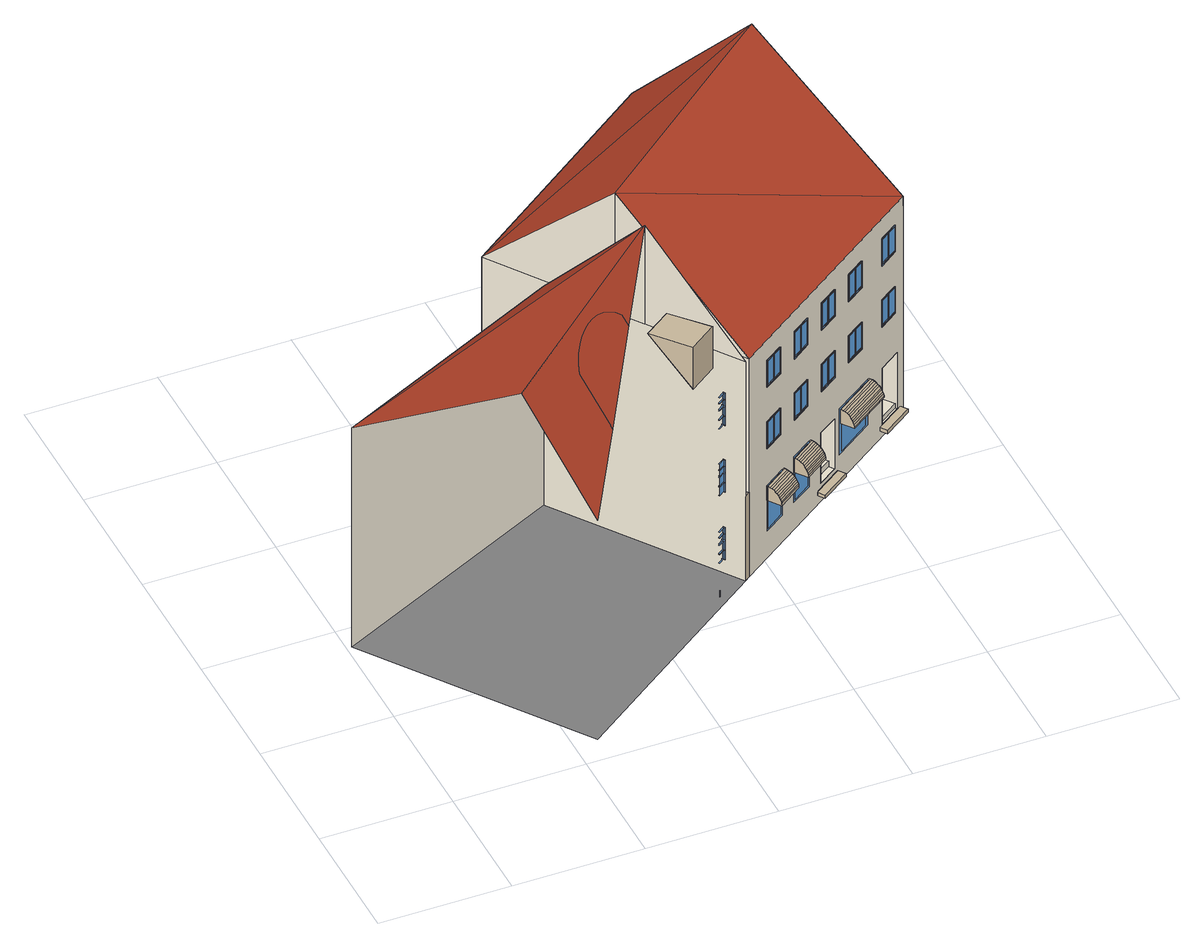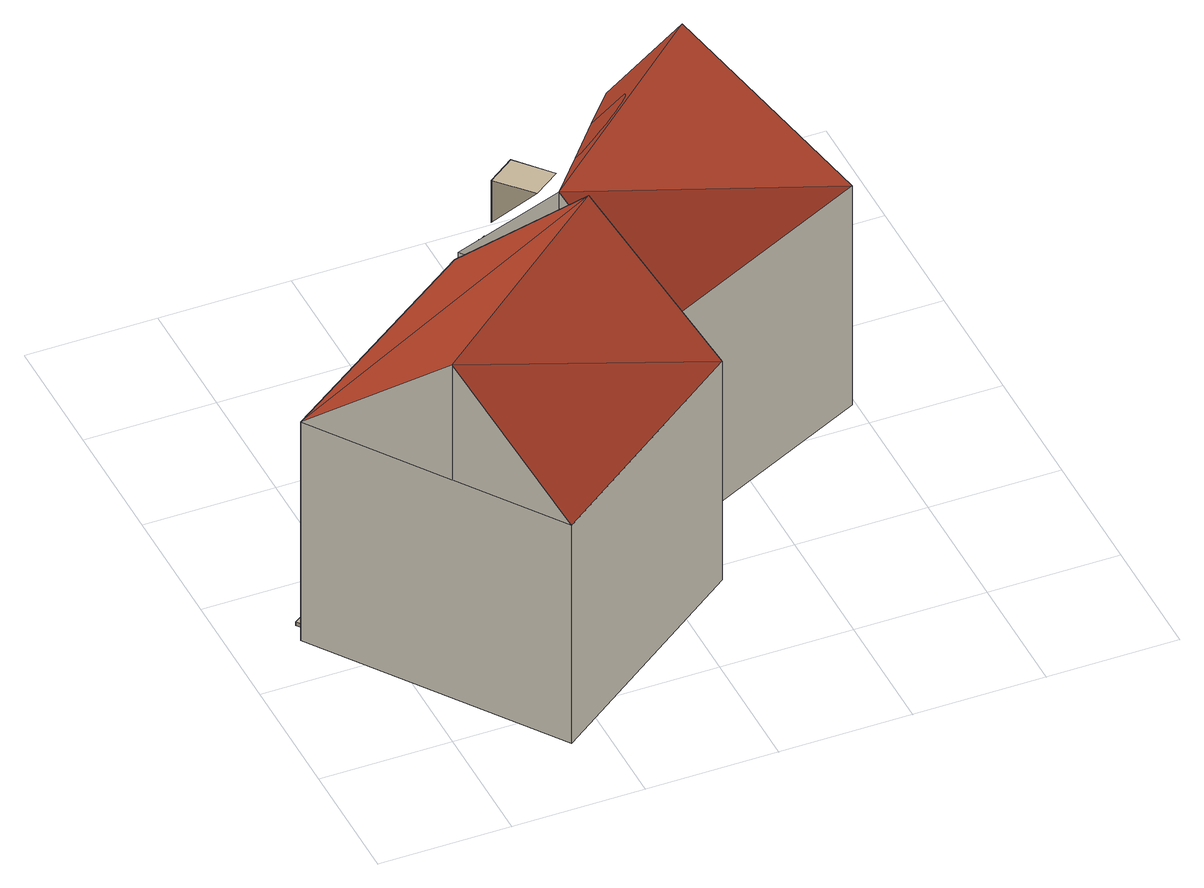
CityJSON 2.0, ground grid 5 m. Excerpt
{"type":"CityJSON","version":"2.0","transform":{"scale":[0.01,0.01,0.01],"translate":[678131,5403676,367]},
"CityObjects":{
"building1":{"type":"Building","attributes":{"measuredHeight":14.04},"children":["building1-1","building1-2"],"geometry":[{"type":"MultiSurface","lod":"3","boundaries":[[[0,1,2]],[[3,4,5,1]],[[5,4,6,7,8]],[[9,10,11,12,13,14,15,16,17,18,19,20,21,22,23,24,0,2]],[[10,24,23,22,21,20,19,18,17,16,15,14,13,12,11]],[[1,0,3]],[[3,0,25]],[[26,27,28,29]],[[30,31,32,33]],[[34,35,36,37]],[[38,39,40,41]],[[42,43,44,45]],[[46,47,48,49]],[[50,51,52,53]],[[54,55,56,57]],[[58,59,60,61]],[[62,63,64,65]],[[66,67,68,69]],[[70,71,72,73]],[[74,75,76,77]],[[78,79,80,81]],[[82,83,84,85]],[[86,87,88,89]],[[90,91,92,93]],[[94,95,96,97]],[[98,99,100,101]],[[102,103,104,105]],[[106,107,108,109]],[[110,111,112,113]],[[114,115,116,117]],[[118,119,120,121]],[[122,123,124,125]],[[107,100,99,108]],[[100,103,104,99]],[[115,112,111,116]],[[96,107,108,95]],[[112,119,120,111]],[[124,115,116,123]],[[126,127,128,129]],[[130,131,132,133]],[[134,135,136,137]],[[138,139,140,141]],[[142,143,144,145]],[[146,147,148,149]],[[37,36,39,38]],[[33,32,43,42]],[[43,36,37,42]],[[49,48,55,54]],[[61,60,51,50]],[[51,48,49,50]],[[69,68,71,70]],[[65,64,75,74]],[[75,68,69,74]],[[81,80,87,86]],[[93,92,83,82]],[[83,80,81,82]],[[101,100,103,102]],[[97,96,107,106]],[[107,100,101,106]],[[113,112,119,118]],[[125,124,115,114]],[[115,112,113,114]],[[150,43,32,151]],[[152,39,36,153]],[[154,51,60,155]],[[156,55,48,157]],[[158,75,64,159]],[[160,71,68,161]],[[162,83,92,163]],[[164,87,80,165]],[[166,107,96,167]],[[168,103,100,169]],[[170,115,124,171]],[[172,119,112,173]],[[174,175,176,127,126,131,130]],[[177,178,179,135,134,139,138]],[[180,181,182,143,142,147,146]],[[4,3,25,183,6]],[[0,183,25]]],"semantics":{"surfaces":[{"type":"RoofSurface","klumMaterialClass":"Ceramic","klumMaterialIndex":"D201","materialUncertainty":"0.3"},{"type":"WallSurface","klumMaterialClass":"Plaster","klumMaterialIndex":"I202","materialUncertainty":"0.3"},{"type":"GroundSurface"},{"type":"Window","frameMaterialClass":"Wood","frameMaterialName":"PaintedWood","frameMaterialUncertainty":"0.3","paneMaterialClass":"Glass","_cityeditor_layer":"Unclassified.LoD3"}],"values":[0,1,2,0,0,0,1,3,3,3,3,3,3,3,3,3,3,3,3,3,3,3,3,3,3,3,3,3,3,3,3,3,3,3,3,3,3,3,3,3,3,3,3,3,3,3,3,3,3,3,3,3,3,3,3,3,3,3,3,3,3,3,3,3,3,3,3,3,3,3,3,3,3,3,3,3,3,1,1]}}]},
"building1-1":{"type":"BuildingInstallation","attributes":{"_cityeditor_layer":"Unclassified.LoD3","relationToConstruction":"outside"},"parents":["building1"],"geometry":[{"type":"MultiSurface","lod":"3","boundaries":[[[184,185,186,187]],[[188,185,184,189]],[[187,189,184]],[[188,186,185]],[[186,188,189,187]]]}]},
"building1-2":{"type":"BuildingInstallation","attributes":{"klumMaterialClass":"Wood","klumMaterialIndex":"L001","_cityeditor_layer":"Unclassified.LoD3","relationToConstruction":"outside"},"parents":["building1"],"geometry":[{"type":"MultiSurface","lod":"3","boundaries":[[[190,191,192,193]],[[194,6,195,196]],[[197,194,196,198]],[[198,196,195,193,192]],[[194,197,191,190,6]],[[191,197,198,192]],[[6,190,193,195]]]}]},
"building2":{"type":"Building","attributes":{"measuredHeight":14.75},"children":["building2-1","building2-2","building2-3","building2-4","building2-5"],"geometry":[{"type":"MultiSurface","lod":"3","boundaries":[[[199,200,201]],[[200,199,202]],[[203,199,201]],[[201,204,203]],[[202,199,205]],[[199,203,205]],[[201,200,206]],[[207,208,203,204]],[[209,207,204,206,200]],[[210,211,212,213,214,215]],[[204,201,206]],[[216,217,218,219,220,221]],[[222,223,224,225,226,227]],[[228,229,230,231,232,233]],[[234,209,200,202],[235,236,237,238],[211,210,229,228],[216,223,222,217],[239,240,241,242],[243,244,245,246],[247,248,249,250],[251,252,253,254],[255,256,257,258],[259,260,261,262],[263,264,265,266],[267,268,269,270],[271,272,273,274],[275,276,277,278],[279,280,281,282],[283,284,285,286]],[[220,219,226,225]],[[230,215,214,231]],[[210,215,230,229]],[[232,231,214,213]],[[218,227,226,219]],[[222,227,218,217]],[[208,234,202,205,203]],[[229,287,288,210]],[[289,290,291,292]],[[282,281,280,279],[290,289,292,291]],[[293,294,295,296]],[[286,285,284,283],[294,293,296,295]],[[297,298,299,300]],[[301,260,259,302]],[[303,304,305,306]],[[307,308,298,309]],[[310,311,312,313]],[[314,307,309,315],[316,317,318,319]],[[320,321,300,322]],[[323,324,325,326]],[[327,328,324,323]],[[313,317,316,312]],[[261,260,259,262],[329,327,323,330,331,303,306,326]],[[317,313,310,318]],[[315,297,332,314]],[[333,301,302,334],[335,299,298,308,332,297,300,321]],[[334,262,261,333]],[[300,299,336,322]],[[324,328,337,325],[313,310,311,312]],[[338,339,340,341]],[[314,332,308,307]],[[342,335,321,320,339,343]],[[330,344,345,331]],[[342,343,346,338,339,320,322,336]],[[329,337,328,327]],[[326,306,330,323]],[[336,299,335,342]],[[262,334,302,259]],[[347,341,340,348]],[[346,347,348,343]],[[338,341,347,346]],[[312,316,319,311]],[[306,305,344,330]],[[339,343,348,340]],[[298,297,315,309]],[[304,345,344,305],[341,340,348,347]],[[318,310,311,319]],[[260,301,333,261]],[[326,325,337,329]],[[331,345,304,303]],[[349,350,351,352]],[[353,253,252,354]],[[355,356,357,358]],[[359,360,350,361]],[[362,363,364,365]],[[366,359,361,367],[368,369,370,371]],[[372,373,352,374]],[[375,376,377,378]],[[379,380,376,375]],[[365,369,368,364]],[[254,253,252,251],[381,379,375,382,383,355,358,378]],[[369,365,362,370]],[[367,349,384,366]],[[385,353,354,386],[387,351,350,360,384,349,352,373]],[[386,251,254,385]],[[352,351,388,374]],[[376,380,389,377],[365,362,363,364]],[[390,391,392,393]],[[366,384,360,359]],[[394,387,373,372,391,395]],[[382,396,397,383]],[[394,395,398,390,391,372,374,388]],[[381,389,380,379]],[[378,358,382,375]],[[388,351,387,394]],[[251,386,354,252]],[[399,393,392,400]],[[398,399,400,395]],[[390,393,399,398]],[[364,368,371,363]],[[358,357,396,382]],[[391,395,400,392]],[[350,349,367,361]],[[356,397,396,357],[393,392,400,399]],[[370,362,363,371]],[[253,353,385,254]],[[378,377,389,381]],[[383,397,356,355]],[[401,402,403,404]],[[405,250,249,406]],[[407,408,409,410]],[[411,412,402,413]],[[414,415,416,417]],[[418,411,413,419],[420,421,422,423]],[[424,425,404,426]],[[427,428,429,430]],[[431,432,428,427]],[[417,421,420,416]],[[247,250,249,248],[433,431,427,434,435,407,410,430]],[[421,417,414,422]],[[419,401,436,418]],[[437,405,406,438],[439,403,402,412,436,401,404,425]],[[438,248,247,437]],[[404,403,440,426]],[[428,432,441,429],[417,414,415,416]],[[442,443,444,445]],[[418,436,412,411]],[[446,439,425,424,443,447]],[[434,448,449,435]],[[446,447,450,442,443,424,426,440]],[[433,441,432,431]],[[430,410,434,427]],[[440,403,439,446]],[[248,438,406,249]],[[451,445,444,452]],[[450,451,452,447]],[[442,445,451,450]],[[416,420,423,415]],[[410,409,448,434]],[[443,447,452,444]],[[402,401,419,413]],[[408,449,448,409],[445,444,452,451]],[[422,414,415,423]],[[250,405,437,247]],[[430,429,441,433]],[[435,449,408,407]],[[453,454,455,456]],[[457,275,278,458]],[[459,460,461,462]],[[463,464,454,465]],[[466,467,468,469]],[[470,463,465,471],[472,473,474,475]],[[476,477,456,478]],[[479,480,481,482]],[[483,484,480,479]],[[469,473,472,468]],[[276,275,278,277],[485,483,479,486,487,459,462,482]],[[473,469,466,474]],[[471,453,488,470]],[[489,457,458,490],[491,455,454,464,488,453,456,477]],[[490,277,276,489]],[[456,455,492,478]],[[480,484,493,481],[469,466,467,468]],[[494,495,496,497]],[[470,488,464,463]],[[498,491,477,476,495,499]],[[486,500,501,487]],[[498,499,502,494,495,476,478,492]],[[485,493,484,483]],[[482,462,486,479]],[[492,455,491,498]],[[277,490,458,278]],[[503,497,496,504]],[[502,503,504,499]],[[494,497,503,502]],[[468,472,475,467]],[[462,461,500,486]],[[495,499,504,496]],[[454,453,471,465]],[[460,501,500,461],[497,496,504,503]],[[474,466,467,475]],[[275,457,489,276]],[[482,481,493,485]],[[487,501,460,459]],[[505,506,507,508]],[[509,510,511,512]],[[513,514,512,511]],[[515,514,516,517]],[[518,519,520,521]],[[522,523,513,524]],[[525,526,510,527]],[[528,529,523,522]],[[530,526,531,532]],[[533,519,518,534]],[[535,536,531,537]],[[538,511,529,528]],[[539,513,523,540]],[[541,509,519,518]],[[513,514,515,524]],[[542,536,510,509]],[[543,542,520,544]],[[534,533,512,545]],[[520,542,509,519]],[[514,516,533,512]],[[546,542,509,541]],[[521,520,542,546]],[[506,547,522,528,525,537,548,507]],[[511,510,527,538]],[[549,547,506,505]],[[544,520,519,550]],[[534,545,541,518]],[[551,536,510,552]],[[549,505,508,553]],[[509,512,545,541]],[[550,519,509,554]],[[545,512,514,515]],[[527,510,536,535]],[[535,546,541,545,515,524,538,527]],[[533,519,509,512]],[[525,527,538,528]],[[542,536,535,546]],[[555,533,516,556]],[[517,516,533,534]],[[554,509,542,543]],[[523,513,511,529]],[[556,516,514,557]],[[529,511,510,526]],[[526,529,528,525]],[[532,531,536,551]],[[540,523,529,558]],[[552,510,526,530]],[[524,513,511,538]],[[559,512,533,555]],[[560,511,513,539]],[[553,549,561,232]],[[536,531,526,510]],[[558,529,511,560]],[[537,531,526,525]],[[557,514,512,559]],[[562,563,564,565]],[[548,566,567,547,522,524,515,517,534,518,521,546,535,537]],[[564,563,568,569]],[[570,562,571,572]],[[573,571,562,565]],[[574,568,563,575]],[[576,577,578,579]],[[580,581,582,583]],[[584,566,548,507,508,553,232]],[[585,582,586,587]],[[578,588,580,577]],[[589,590,591,592]],[[588,590,581,580]],[[593,588,578,594]],[[595,596,583,597]],[[598,599,591,600]],[[601,588,580,602]],[[596,577,576,595]],[[603,599,581,604]],[[602,580,577,576]],[[580,583,597,602]],[[596,577,580,583]],[[600,591,590,605]],[[588,590,589,601]],[[606,580,588,593]],[[599,586,587,603]],[[582,581,604,585]],[[603,604,585,587]],[[506,607,587,603,592,547]],[[595,597,602,576]],[[608,577,580,606]],[[594,578,577,608]],[[579,578,588,601]],[[586,582,581,599]],[[605,590,581,609]],[[602,597,585,604,589,601]],[[604,581,590,589]],[[610,583,596,611]],[[590,591,599,581]],[[612,586,582,613]],[[592,591,599,603]],[[609,581,599,598]],[[614,615,616,617]],[[618,614,619,620]],[[570,572,233,584,232,561,213,612,613,610,611,212,618,620,574,575],[593,594,608,606],[598,600,605,609],[530,532,551,552],[543,544,550,554],[556,557,559,555],[539,540,558,560]],[[621,619,614,617]],[[549,622,623,505]],[[567,624,595,576,579,601,589,592,547]],[[610,613,582,583]],[[616,624,567,625,621,617]],[[624,616,615,212,611,596,595]],[[585,597,583,582]],[[505,623,607,506]],[[549,622,213,561]],[[622,623,607,587,586,612,213]],[[570,575,563,562]],[[618,212,615,614]],[[574,620,619,621,625,569,568]],[[626,233,572,571,573]],[[625,567,566,626,573,565,564,569]],[[626,566,584,233]],[[627,628,629,630]],[[631,272,271,632]],[[633,634,635,636]],[[637,638,628,639]],[[640,641,642,643]],[[644,637,639,645],[646,647,648,649]],[[650,651,630,652]],[[653,654,655,656]],[[657,658,654,653]],[[643,647,646,642]],[[273,272,271,274],[659,657,653,660,661,633,636,656]],[[647,643,640,648]],[[645,627,662,644]],[[663,631,632,664],[665,629,628,638,662,627,630,651]],[[664,274,273,663]],[[630,629,666,652]],[[654,658,667,655],[643,640,641,642]],[[668,669,670,671]],[[644,662,638,637]],[[672,665,651,650,669,673]],[[660,674,675,661]],[[672,673,676,668,669,650,652,666]],[[659,667,658,657]],[[656,636,660,653]],[[666,629,665,672]],[[274,664,632,271]],[[677,671,670,678]],[[676,677,678,673]],[[668,671,677,676]],[[642,646,649,641]],[[636,635,674,660]],[[669,673,678,670]],[[628,627,645,639]],[[634,675,674,635],[671,670,678,677]],[[648,640,641,649]],[[272,631,663,273]],[[656,655,667,659]],[[661,675,634,633]],[[679,680,681,682]],[[683,240,239,684]],[[685,686,687,688]],[[689,690,680,691]],[[692,693,694,695]],[[696,689,691,697],[698,699,700,701]],[[702,703,682,704]],[[705,706,707,708]],[[709,710,706,705]],[[695,699,698,694]],[[241,240,239,242],[711,709,705,712,713,685,688,708]],[[699,695,692,700]],[[697,679,714,696]],[[715,683,684,716],[717,681,680,690,714,679,682,703]],[[716,242,241,715]],[[682,681,718,704]],[[706,710,719,707],[695,692,693,694]],[[720,721,722,723]],[[696,714,690,689]],[[724,717,703,702,721,725]],[[712,726,727,713]],[[724,725,728,720,721,702,704,718]],[[711,719,710,709]],[[708,688,712,705]],[[718,681,717,724]],[[242,716,684,239]],[[729,723,722,730]],[[728,729,730,725]],[[720,723,729,728]],[[694,698,701,693]],[[688,687,726,712]],[[721,725,730,722]],[[680,679,697,691]],[[686,727,726,687],[723,722,730,729]],[[700,692,693,701]],[[240,683,715,241]],[[708,707,719,711]],[[713,727,686,685]],[[731,732,733,734]],[[735,244,243,736]],[[737,738,739,740]],[[741,742,732,743]],[[744,745,746,747]],[[748,741,743,749],[750,751,752,753]],[[754,755,734,756]],[[757,758,759,760]],[[761,762,758,757]],[[747,751,750,746]],[[245,244,243,246],[763,761,757,764,765,737,740,760]],[[751,747,744,752]],[[749,731,766,748]],[[767,735,736,768],[769,733,732,742,766,731,734,755]],[[768,246,245,767]],[[734,733,770,756]],[[758,762,771,759],[747,744,745,746]],[[772,773,774,775]],[[748,766,742,741]],[[776,769,755,754,773,777]],[[764,778,779,765]],[[776,777,780,772,773,754,756,770]],[[763,771,762,761]],[[760,740,764,757]],[[770,733,769,776]],[[246,768,736,243]],[[781,775,774,782]],[[780,781,782,777]],[[772,775,781,780]],[[746,750,753,745]],[[740,739,778,764]],[[773,777,782,774]],[[732,731,749,743]],[[738,779,778,739],[775,774,782,781]],[[752,744,745,753]],[[244,735,767,245]],[[760,759,771,763]],[[765,779,738,737]],[[783,784,785,786]],[[787,264,263,788]],[[789,790,791,792]],[[793,794,784,795]],[[796,797,798,799]],[[800,793,795,801],[802,803,804,805]],[[806,807,786,808]],[[809,810,811,812]],[[813,814,810,809]],[[799,803,802,798]],[[265,264,263,266],[815,813,809,816,817,789,792,812]],[[803,799,796,804]],[[801,783,818,800]],[[819,787,788,820],[821,785,784,794,818,783,786,807]],[[820,266,265,819]],[[786,785,822,808]],[[810,814,823,811],[799,796,797,798]],[[824,825,826,827]],[[800,818,794,793]],[[828,821,807,806,825,829]],[[816,830,831,817]],[[828,829,832,824,825,806,808,822]],[[815,823,814,813]],[[812,792,816,809]],[[822,785,821,828]],[[266,820,788,263]],[[833,827,826,834]],[[832,833,834,829]],[[824,827,833,832]],[[798,802,805,797]],[[792,791,830,816]],[[825,829,834,826]],[[784,783,801,795]],[[790,831,830,791],[827,826,834,833]],[[804,796,797,805]],[[264,787,819,265]],[[812,811,823,815]],[[817,831,790,789]],[[835,836,837,838]],[[236,235,238,237],[836,835,838,837]],[[839,840,841,842]],[[843,256,255,844]],[[845,846,847,848]],[[849,850,840,851]],[[852,853,854,855]],[[856,849,851,857],[858,859,860,861]],[[862,863,842,864]],[[865,866,867,868]],[[869,870,866,865]],[[855,859,858,854]],[[257,256,255,258],[871,869,865,872,873,845,848,868]],[[859,855,852,860]],[[857,839,874,856]],[[875,843,844,876],[877,841,840,850,874,839,842,863]],[[876,258,257,875]],[[842,841,878,864]],[[866,870,879,867],[855,852,853,854]],[[880,881,882,883]],[[856,874,850,849]],[[884,877,863,862,881,885]],[[872,886,887,873]],[[884,885,888,880,881,862,864,878]],[[871,879,870,869]],[[868,848,872,865]],[[878,841,877,884]],[[258,876,844,255]],[[889,883,882,890]],[[888,889,890,885]],[[880,883,889,888]],[[854,858,861,853]],[[848,847,886,872]],[[881,885,890,882]],[[840,839,857,851]],[[846,887,886,847],[883,882,890,889]],[[860,852,853,861]],[[256,843,875,257]],[[868,867,879,871]],[[873,887,846,845]],[[891,892,893,894]],[[895,896,897,898]],[[899,900,898,897]],[[901,900,902,903]],[[904,905,906,907]],[[908,909,899,910]],[[911,912,896,913]],[[914,915,909,908]],[[916,912,917,918]],[[919,905,904,920]],[[921,922,917,923]],[[924,897,915,914]],[[925,899,909,926]],[[927,895,905,904]],[[899,900,901,910]],[[928,922,896,895]],[[929,928,906,930]],[[920,919,898,931]],[[906,928,895,905]],[[900,902,919,898]],[[932,928,895,927]],[[907,906,928,932]],[[892,933,908,914,911,923,934,893]],[[897,896,913,924]],[[935,933,892,891]],[[930,906,905,936]],[[920,931,927,904]],[[937,922,896,938]],[[935,891,894,939]],[[895,898,931,927]],[[936,905,895,940]],[[931,898,900,901]],[[913,896,922,921]],[[921,932,927,931,901,910,924,913]],[[919,905,895,898]],[[911,913,924,914]],[[928,922,921,932]],[[941,919,902,942]],[[903,902,919,920]],[[940,895,928,929]],[[909,899,897,915]],[[942,902,900,943]],[[915,897,896,912]],[[912,915,914,911]],[[918,917,922,937]],[[926,909,915,944]],[[938,896,912,916]],[[910,899,897,924]],[[945,898,919,941]],[[946,897,899,925]],[[939,935,947,220]],[[922,917,912,896]],[[944,915,897,946]],[[923,917,912,911]],[[943,900,898,945]],[[948,949,950,951]],[[934,952,953,933,908,910,901,903,920,904,907,932,921,923]],[[950,949,954,955]],[[956,948,957,958]],[[959,957,948,951]],[[960,954,949,961]],[[962,963,964,965]],[[966,967,968,969]],[[970,952,934,893,894,939,220]],[[971,968,972,973]],[[964,974,966,963]],[[975,976,977,978]],[[974,976,967,966]],[[979,974,964,980]],[[981,982,969,983]],[[984,985,977,986]],[[987,974,966,988]],[[982,963,962,981]],[[989,985,967,990]],[[988,966,963,962]],[[966,969,983,988]],[[982,963,966,969]],[[986,977,976,991]],[[974,976,975,987]],[[992,966,974,979]],[[985,972,973,989]],[[968,967,990,971]],[[989,990,971,973]],[[892,993,973,989,978,933]],[[981,983,988,962]],[[994,963,966,992]],[[980,964,963,994]],[[965,964,974,987]],[[972,968,967,985]],[[991,976,967,995]],[[988,983,971,990,975,987]],[[990,967,976,975]],[[996,969,982,997]],[[976,977,985,967]],[[998,972,968,999]],[[978,977,985,989]],[[995,967,985,984]],[[1000,1001,1002,1003]],[[1004,1000,1005,1006]],[[956,958,221,970,220,947,225,998,999,996,997,224,1004,1006,960,961],[979,980,994,992],[984,986,991,995],[916,918,937,938],[929,930,936,940],[942,943,945,941],[925,926,944,946]],[[1007,1005,1000,1003]],[[935,1008,1009,891]],[[953,1010,981,962,965,987,975,978,933]],[[996,999,968,969]],[[1002,1010,953,1011,1007,1003]],[[1010,1002,1001,224,997,982,981]],[[971,983,969,968]],[[891,1009,993,892]],[[935,1008,225,947]],[[1008,1009,993,973,972,998,225]],[[956,961,949,948]],[[1004,224,1001,1000]],[[960,1006,1005,1007,1011,955,954]],[[1012,221,958,957,959]],[[1011,953,952,1012,959,951,950,955]],[[1012,952,970,221]],[[1013,1014,1015,1016]],[[1017,267,270,1018]],[[1019,1020,1021,1022]],[[1023,1024,1014,1025]],[[1026,1027,1028,1029]],[[1030,1023,1025,1031],[1032,1033,1034,1035]],[[1036,1037,1016,1038]],[[1039,1040,1041,1042]],[[1043,1044,1040,1039]],[[1029,1033,1032,1028]],[[268,267,270,269],[1045,1043,1039,1046,1047,1019,1022,1042]],[[1033,1029,1026,1034]],[[1031,1013,1048,1030]],[[1049,1017,1018,1050],[1051,1015,1014,1024,1048,1013,1016,1037]],[[1050,269,268,1049]],[[1016,1015,1052,1038]],[[1040,1044,1053,1041],[1029,1026,1027,1028]],[[1054,1055,1056,1057]],[[1030,1048,1024,1023]],[[1058,1051,1037,1036,1055,1059]],[[1046,1060,1061,1047]],[[1058,1059,1062,1054,1055,1036,1038,1052]],[[1045,1053,1044,1043]],[[1042,1022,1046,1039]],[[1052,1015,1051,1058]],[[269,1050,1018,270]],[[1063,1057,1056,1064]],[[1062,1063,1064,1059]],[[1054,1057,1063,1062]],[[1028,1032,1035,1027]],[[1022,1021,1060,1046]],[[1055,1059,1064,1056]],[[1014,1013,1031,1025]],[[1020,1061,1060,1021],[1057,1056,1064,1063]],[[1034,1026,1027,1035]],[[267,1017,1049,268]],[[1042,1041,1053,1045]],[[1047,1061,1020,1019]],[[208,207,209,234]],[[211,228,233,212]],[[223,216,221,224]]],"semantics":{"surfaces":[{"type":"RoofSurface","klumMaterialClass":"Ceramic","klumMaterialIndex":"D201","materialUncertainty":"0.3"},{"type":"WallSurface"},{"type":"WallSurface","klumMaterialClass":"Plaster","klumMaterialIndex":"I203","materialUncertainty":"0.3"},{"type":"WallSurface","klumMaterialClass":"Ceramic","klumMaterialIndex":"D004","materialUncertainty":"0.3"},{"type":"Window","frameMaterialClass":"Plastic","frameMaterialUncertainty":"0.3","paneMaterialClass":"Glass"},{"type":"Door","frameMaterialClass":"Plastic","frameMaterialUncertainty":"0.3","paneMaterialClass":"Glass"},{"type":"GroundSurface"},{"type":"OuterCeilingSurface"}],"values":[0,0,0,0,1,1,1,1,1,1,1,1,1,1,2,3,3,3,3,3,3,2,3,4,4,4,4,4,4,4,4,4,4,4,4,4,4,4,4,4,4,4,4,4,4,4,4,4,4,4,4,4,4,4,4,4,4,4,4,4,4,4,4,4,4,4,4,4,4,4,4,4,4,4,4,4,4,4,4,4,4,4,4,4,4,4,4,4,4,4,4,4,4,4,4,4,4,4,4,4,4,4,4,4,4,4,4,4,4,4,4,4,4,4,4,4,4,4,4,4,4,4,4,4,4,4,4,4,4,4,4,4,4,4,4,4,4,4,4,4,4,4,4,4,4,4,4,4,4,4,4,4,4,4,4,4,4,4,4,4,4,4,4,4,4,4,4,4,4,4,4,4,4,4,4,4,4,4,4,5,5,5,5,5,5,5,5,5,5,5,5,5,5,5,5,5,5,5,5,5,5,5,5,5,5,5,5,5,5,5,5,5,5,5,5,5,5,5,5,5,5,5,5,5,5,5,5,5,5,5,5,5,5,5,5,5,5,5,5,5,5,5,5,5,5,5,5,5,5,5,5,5,5,5,5,5,5,5,5,5,5,5,5,5,5,5,5,5,5,5,5,5,5,5,5,5,5,5,5,5,5,5,5,5,5,5,5,5,5,5,5,5,5,5,5,4,4,4,4,4,4,4,4,4,4,4,4,4,4,4,4,4,4,4,4,4,4,4,4,4,4,4,4,4,4,4,4,4,4,4,4,4,4,4,4,4,4,4,4,4,4,4,4,4,4,4,4,4,4,4,4,4,4,4,4,4,4,4,4,4,4,4,4,4,4,4,4,4,4,4,4,4,4,4,4,4,4,4,4,4,4,4,4,4,4,4,4,4,4,4,4,4,4,4,4,4,4,4,4,4,4,4,4,4,4,4,4,4,4,4,4,4,4,4,4,4,4,4,4,4,4,4,4,4,4,4,4,4,4,4,4,4,4,4,4,4,4,4,4,4,4,4,4,4,4,4,4,4,4,4,4,4,4,4,4,4,4,4,4,4,4,4,4,4,4,4,4,4,4,4,4,4,4,4,4,4,4,4,4,4,4,4,4,4,4,4,4,5,5,5,5,5,5,5,5,5,5,5,5,5,5,5,5,5,5,5,5,5,5,5,5,5,5,5,5,5,5,5,5,5,5,5,5,5,5,5,5,5,5,5,5,5,5,5,5,5,5,5,5,5,5,5,5,5,5,5,5,5,5,5,5,5,5,5,5,5,5,5,5,5,5,5,5,5,5,5,5,5,5,5,5,5,5,5,5,5,5,5,5,5,5,5,5,5,5,5,5,5,5,5,5,5,5,5,5,5,5,5,5,5,5,5,5,4,4,4,4,4,4,4,4,4,4,4,4,4,4,4,4,4,4,4,4,4,4,4,4,4,4,4,4,4,4,4,4,4,4,4,4,4,4,6,7,7]}}]},
"building2-1":{"type":"BuildingInstallation","attributes":{"materialUncertainty":"1","relationToConstruction":"outside"},"parents":["building2"],"geometry":[{"type":"MultiSurface","lod":"3","boundaries":[[[1065,1066,1067,1068,1069,1070,1071,1072,1073,1074,1075,1076,1077,1078]],[[1079,1080,1081,1082,1083,1084,1085,1086,1087,1088,1089,1090,1091,1092]],[[1068,1067,1092,1091]],[[1069,1068,1091,1090]],[[1070,1069,1090,1089]],[[1071,1070,1089,1088]],[[1072,1071,1088,1087]],[[1073,1072,1087,1086]],[[1074,1073,1086,1085]],[[1075,1074,1085,1084]],[[1076,1075,1084,1083]],[[1077,1076,1083,1082]],[[1078,1077,1082,1081]],[[1065,1078,1081,1080]]]}]},
"building2-2":{"type":"BuildingInstallation","attributes":{"materialUncertainty":"1","relationToConstruction":"outside"},"parents":["building2"],"geometry":[{"type":"MultiSurface","lod":"3","boundaries":[[[1093,1094,1095,1096,1097,1098,1099,1100,1101,1102,1103,1104,1105,1106]],[[1107,1108,1109,1110,1111,1112,1113,1114,1115,1116,1117,1118,1119,1120]],[[1096,1095,1120,1119]],[[1097,1096,1119,1118]],[[1098,1097,1118,1117]],[[1099,1098,1117,1116]],[[1100,1099,1116,1115]],[[1101,1100,1115,1114]],[[1102,1101,1114,1113]],[[1103,1102,1113,1112]],[[1104,1103,1112,1111]],[[1105,1104,1111,1110]],[[1106,1105,1110,1109]],[[1093,1106,1109,1108]]]}]},
"building2-3":{"type":"BuildingInstallation","attributes":{"klumMaterialClass":"Ceramic","klumMaterialIndex":"D004","materialUncertainty":"0.3","relationToConstruction":"outside"},"parents":["building2"],"geometry":[{"type":"MultiSurface","lod":"3","boundaries":[[[1121,1122,1123,1124]],[[1122,1121,1125,1126]],[[1121,1124,1127,1125]],[[1123,1122,1126,1128]],[[1124,1123,1128,1127]],[[1126,1125,1127,1128]]]}]},
"building2-4":{"type":"BuildingInstallation","attributes":{"klumMaterialClass":"Ceramic","klumMaterialIndex":"D004","materialUncertainty":"0.3","relationToConstruction":"outside"},"parents":["building2"],"geometry":[{"type":"MultiSurface","lod":"3","boundaries":[[[1129,1130,1131,1132]],[[1130,1129,1133,1134]],[[1129,1132,1135,1133]],[[1131,1130,1134,1136]],[[1132,1131,1136,1135]],[[1134,1133,1135,1136]]]}]},
"building2-5":{"type":"BuildingInstallation","attributes":{"materialUncertainty":"1","relationToConstruction":"outside"},"parents":["building2"],"geometry":[{"type":"MultiSurface","lod":"3","boundaries":[[[1137,1138,1139,1140,1141,1142,1143,1144,1145,1146,1147,1148,1149,1150]],[[1151,1152,1153,1154,1155,1156,1157,1158,1159,1160,1161,1162,1163,1164]],[[1164,1163,1140,1139]],[[1155,1154,1149,1148]],[[1159,1158,1145,1144]],[[1157,1156,1147,1146]],[[1162,1161,1142,1141]],[[1154,1153,1150,1149]],[[1161,1160,1143,1142]],[[1156,1155,1148,1147]],[[1163,1162,1141,1140]],[[1160,1159,1144,1143]],[[1158,1157,1146,1145]],[[1151,1164,1139,1138]]]}]}
},
"vertices":[
[1162,1004,1432],[17,894,997],[410,345,1432],[928,1330,997],[928,1330,28],[17,894,28],[1395,677,28],[877,306,28],[587,98,28],[587,98,997],[765,378,1132],[688,486,1321],[697,514,1342],[710,542,1360],[727,570,1375],[746,596,1385],[767,620,1391],[791,643,1393],[816,663,1391],[842,681,1385],[870,695,1375],[898,706,1360],[926,714,1342],[952,718,1321],[967,697,1285],[1162,1004,997],[1262,591,64],[1261,593,64],[1261,593,93],[1262,591,93],[1254,587,815],[1257,584,815],[1279,600,815],[1277,603,815],[1254,587,856],[1257,584,856],[1279,600,856],[1277,603,856],[1277,603,894],[1279,600,894],[1257,584,894],[1254,587,894],[1277,603,852],[1279,600,852],[1257,584,852],[1254,587,852],[1254,587,928],[1257,584,928],[1279,600,928],[1277,603,928],[1277,603,925],[1279,600,925],[1257,584,925],[1254,587,925],[1277,603,953],[1279,600,953],[1257,584,953],[1254,587,953],[1254,587,900],[1257,584,900],[1279,600,900],[1277,603,900],[1254,587,220],[1257,584,220],[1279,600,220],[1277,603,220],[1254,587,262],[1257,584,262],[1279,600,262],[1277,603,262],[1277,603,299],[1279,600,299],[1257,584,299],[1254,587,299],[1277,603,258],[1279,600,258],[1257,584,258],[1254,587,258],[1254,587,333],[1257,584,333],[1279,600,333],[1277,603,333],[1277,603,331],[1279,600,331],[1257,584,331],[1254,587,331],[1277,603,358],[1279,600,358],[1257,584,358],[1254,587,358],[1254,587,306],[1257,584,306],[1279,600,306],[1277,603,306],[1254,587,519],[1257,584,519],[1279,600,519],[1277,603,519],[1254,587,561],[1257,584,561],[1279,600,561],[1277,603,561],[1277,603,599],[1279,600,599],[1257,584,599],[1254,587,599],[1277,603,557],[1279,600,557],[1257,584,557],[1254,587,557],[1254,587,633],[1257,584,633],[1279,600,633],[1277,603,633],[1277,603,630],[1279,600,630],[1257,584,630],[1254,587,630],[1277,603,658],[1279,600,658],[1257,584,658],[1254,587,658],[1254,587,605],[1257,584,605],[1279,600,605],[1277,603,605],[1278,604,815],[1278,604,811],[1275,608,811],[1275,608,814],[1278,604,900],[1278,604,898],[1275,608,898],[1275,608,900],[1278,604,220],[1278,604,216],[1275,608,216],[1275,608,219],[1278,604,306],[1278,604,303],[1275,608,303],[1275,608,305],[1278,604,519],[1278,604,516],[1275,608,516],[1275,608,519],[1278,604,605],[1278,604,602],[1275,608,602],[1275,608,604],[1282,596,852],[1282,596,815],[1282,596,894],[1282,596,856],[1282,596,925],[1282,596,900],[1282,596,953],[1282,596,928],[1282,596,258],[1282,596,220],[1282,596,299],[1282,596,262],[1282,596,331],[1282,596,306],[1282,596,358],[1282,596,333],[1282,596,557],[1282,596,519],[1282,596,599],[1282,596,561],[1282,596,630],[1282,596,605],[1282,596,658],[1282,596,633],[1278,604,956],[1283,597,956],[1283,597,811],[1278,604,361],[1283,597,361],[1283,597,216],[1278,604,660],[1283,597,660],[1283,597,516],[1395,677,997],
[1251,632,1234],[1146,557,1234],[1146,557,1048],[1251,632,1048],[1033,687,1234],[1137,761,1234],
[1395,677,31],[1395,677,401],[1387,689,401],[1387,689,31],[1414,691,28],[1387,689,28],[1406,702,28],[1414,691,401],[1406,702,401],
[1109,1134,1496],[2253,1287,987],[1904,1781,1496],[1417,698,987],[802,1570,987],[1630,2171,987],[1109,1134,987],[1904,1781,987],[1630,2171,21],[802,1570,21],[2253,1287,21],[1881,1025,101],[1881,1025,323],[1848,1071,323],[1848,1071,126],[1868,1044,126],[1868,1044,101],[2140,1207,323],[2140,1207,75],[2135,1214,75],[2135,1214,93],[2096,1269,93],[2096,1269,323],[2222,1265,75],[2222,1265,323],[2178,1327,323],[2178,1327,93],[2217,1272,93],[2217,1272,75],[1807,973,323],[1807,973,101],[1793,992,101],[1793,992,126],[1775,1019,126],[1775,1019,323],[1417,698,21],[1596,824,344],[1596,824,141],[1514,766,141],[1514,766,344],[1517,769,773],[1517,769,893],[1589,819,893],[1589,819,773],[1812,976,773],[1812,976,893],[1884,1027,893],[1884,1027,773],[2031,1130,893],[2031,1130,773],[1959,1080,773],[1959,1080,893],[2211,1258,776],[2139,1207,776],[2139,1207,896],[2211,1258,896],[1664,872,773],[1664,872,893],[1736,923,893],[1736,923,773],[1517,769,502],[1517,769,622],[1589,819,622],[1589,819,502],[1664,872,502],[1664,872,622],[1736,923,622],[1736,923,502],[2139,1207,625],[2211,1258,625],[2211,1258,505],[2139,1207,505],[1812,976,502],[1812,976,622],[1884,1027,622],[1884,1027,502],[1959,1080,622],[2031,1130,622],[2031,1130,502],[1959,1080,502],[1660,870,141],[1660,870,344],[1743,927,344],[1743,927,141],[1907,1043,141],[1907,1043,344],[2060,1151,344],[2060,1151,141],[1807,973,79],[1881,1025,79],[1736,923,149],[1736,923,336],[1667,874,336],[1667,874,149],[2048,1143,149],[2048,1143,336],[1919,1051,336],[1919,1051,149],[1548,803,506],[1548,803,619],[1547,802,619],[1547,802,506],[1512,777,622],[1512,777,502],[1518,769,619],[1517,771,619],[1552,796,619],[1553,794,619],[1584,825,619],[1583,827,619],[1550,801,619],[1554,797,511],[1554,797,613],[1586,820,613],[1586,820,511],[1584,825,506],[1550,801,506],[1583,824,613],[1583,824,511],[1551,801,511],[1551,801,613],[1515,776,506],[1513,778,506],[1549,800,506],[1554,795,506],[1553,797,506],[1553,797,619],[1554,795,619],[1588,818,506],[1587,821,506],[1588,818,619],[1553,794,506],[1518,769,506],[1583,827,506],[1584,828,622],[1584,828,502],[1513,778,619],[1549,800,619],[1587,821,619],[1548,799,511],[1515,776,511],[1518,772,511],[1551,795,511],[1515,776,619],[1515,776,613],[1552,796,506],[1517,771,506],[1548,799,613],[1551,795,613],[1518,772,613],[2171,1241,780],[2171,1241,892],[2169,1240,892],[2169,1240,780],[2134,1215,896],[2134,1215,776],[2140,1208,892],[2139,1210,892],[2174,1234,892],[2175,1232,892],[2206,1263,892],[2205,1265,892],[2172,1239,892],[2176,1236,785],[2176,1236,887],[2208,1258,887],[2208,1258,785],[2206,1263,780],[2172,1239,780],[2205,1262,887],[2205,1262,785],[2173,1240,785],[2173,1240,887],[2137,1214,780],[2135,1216,780],[2171,1238,780],[2176,1233,780],[2175,1235,780],[2175,1235,892],[2176,1233,892],[2210,1257,780],[2209,1259,780],[2210,1257,892],[2175,1232,780],[2140,1208,780],[2205,1265,780],[2206,1266,896],[2206,1266,776],[2135,1216,892],[2171,1238,892],[2209,1259,892],[2170,1238,785],[2137,1214,785],[2140,1210,785],[2173,1234,785],[2137,1214,892],[2137,1214,887],[2174,1234,780],[2139,1210,780],[2170,1238,887],[2173,1234,887],[2140,1210,887],[1990,1114,777],[1990,1114,889],[1989,1113,889],[1989,1113,777],[1953,1088,893],[1953,1088,773],[1960,1080,889],[1958,1082,889],[1993,1107,889],[1994,1105,889],[2025,1136,889],[2024,1138,889],[1991,1112,889],[1995,1108,782],[1995,1108,884],[2027,1131,884],[2027,1131,782],[2025,1136,777],[1991,1112,777],[2024,1135,884],[2024,1135,782],[1992,1113,782],[1992,1113,884],[1956,1087,777],[1954,1089,777],[1990,1111,777],[1996,1106,777],[1994,1108,777],[1994,1108,889],[1996,1106,889],[2030,1130,777],[2028,1132,777],[2030,1130,889],[1994,1105,777],[1960,1080,777],[2024,1138,777],[2025,1139,893],[2025,1139,773],[1954,1089,889],[1990,1111,889],[2028,1132,889],[1989,1110,782],[1956,1087,782],[1959,1083,782],[1992,1106,782],[1956,1087,889],[1956,1087,884],[1993,1107,777],[1958,1082,777],[1989,1110,884],[1992,1106,884],[1959,1083,884],[1990,1114,506],[1990,1114,619],[1989,1113,619],[1989,1113,506],[1953,1088,622],[1953,1088,502],[1960,1080,619],[1958,1082,619],[1993,1107,619],[1994,1105,619],[2025,1136,619],[2024,1138,619],[1991,1112,619],[1995,1108,511],[1995,1108,613],[2027,1131,613],[2027,1131,511],[2025,1136,506],[1991,1112,506],[2024,1135,613],[2024,1135,511],[1992,1113,511],[1992,1113,613],[1956,1087,506],[1954,1089,506],[1990,1111,506],[1996,1106,506],[1994,1108,506],[1994,1108,619],[1996,1106,619],[2030,1130,506],[2028,1132,506],[2030,1130,619],[1994,1105,506],[1960,1080,506],[2024,1138,506],[2025,1139,622],[2025,1139,502],[1954,1089,619],[1990,1111,619],[2028,1132,619],[1989,1110,511],[1956,1087,511],[1959,1083,511],[1992,1106,511],[1956,1087,619],[1956,1087,613],[1993,1107,506],[1958,1082,506],[1989,1110,613],[1992,1106,613],[1959,1083,613],[1816,1065,126],[1816,1065,133],[1767,1030,133],[1767,1030,126],[1796,1040,226],[1796,1040,218],[1797,1041,218],[1797,1041,226],[1820,1057,218],[1820,1057,226],[1817,1060,226],[1820,1057,309],[1817,1060,309],[1793,1043,309],[1796,1040,309],[1773,1024,309],[1771,1028,309],[1817,1060,134],[1820,1057,134],[1817,1060,218],[1793,1043,134],[1796,1040,134],[1793,1043,218],[1795,1044,134],[1797,1041,134],[1798,1036,134],[1773,1024,134],[1776,1020,134],[1797,1041,309],[1795,1044,309],[1771,1028,218],[1773,1024,218],[1771,1028,134],[1795,1044,218],[1822,1053,218],[1822,1053,134],[1793,1043,226],[1773,1024,226],[1776,1020,226],[1776,1020,309],[1795,1044,226],[1771,1028,226],[1818,1061,134],[1769,1027,134],[1818,1061,126],[1798,1036,309],[1776,1020,218],[1798,1036,218],[1769,1027,126],[1798,1036,226],[1800,1037,309],[1822,1053,309],[1822,1053,226],[1800,1037,134],[1800,1037,226],[1800,1037,218],[1823,1054,126],[1796,1040,323],[1797,1041,323],[1795,1044,323],[1793,1043,323],[1769,1027,318],[1818,1061,318],[1820,1057,323],[1817,1060,323],[1798,1036,323],[1773,1024,323],[1776,1020,323],[1771,1028,323],[1822,1053,323],[1800,1037,323],[1842,1078,309],[1845,1074,309],[1822,1058,309],[1820,1062,309],[1845,1074,226],[1845,1074,218],[1846,1075,218],[1846,1075,226],[1775,1019,318],[1843,1079,218],[1846,1075,134],[1843,1079,134],[1822,1058,226],[1820,1062,218],[1822,1058,218],[1822,1058,134],[1820,1062,134],[1825,1055,226],[1825,1055,309],[1843,1079,309],[1846,1075,309],[1843,1079,226],[1847,1071,134],[1845,1074,134],[1825,1055,134],[1820,1062,226],[1842,1078,226],[1842,1078,134],[1842,1078,218],[1825,1055,218],[1847,1071,226],[1841,1083,133],[1847,1071,309],[1847,1071,218],[1848,1071,226],[1848,1071,309],[1848,1071,134],[1848,1071,218],[1845,1074,323],[1846,1075,323],[1843,1079,323],[1842,1078,323],[1847,1071,323],[1822,1058,323],[1825,1055,323],[1820,1062,323],[1843,1079,126],[1841,1083,126],[1843,1079,318],[1818,1061,323],[1769,1027,323],[1843,1010,506],[1843,1010,619],[1842,1009,619],[1842,1009,506],[1806,984,622],[1806,984,502],[1813,977,619],[1811,979,619],[1846,1003,619],[1847,1001,619],[1878,1032,619],[1877,1034,619],[1844,1008,619],[1848,1005,511],[1848,1005,613],[1880,1027,613],[1880,1027,511],[1878,1032,506],[1844,1008,506],[1877,1031,613],[1877,1031,511],[1845,1009,511],[1845,1009,613],[1809,983,506],[1807,985,506],[1843,1007,506],[1849,1002,506],[1847,1004,506],[1847,1004,619],[1849,1002,619],[1882,1026,506],[1881,1028,506],[1882,1026,619],[1847,1001,506],[1813,977,506],[1877,1034,506],[1878,1035,622],[1878,1035,502],[1807,985,619],[1843,1007,619],[1881,1028,619],[1842,1007,511],[1809,983,511],[1812,979,511],[1845,1003,511],[1809,983,619],[1809,983,613],[1846,1003,506],[1811,979,506],[1842,1007,613],[1845,1003,613],[1812,979,613],[1548,803,777],[1548,803,889],[1547,802,889],[1547,802,777],[1512,777,893],[1512,777,773],[1518,769,889],[1517,771,889],[1552,796,889],[1553,794,889],[1584,825,889],[1583,827,889],[1550,801,889],[1554,797,782],[1554,797,884],[1586,820,884],[1586,820,782],[1584,825,777],[1550,801,777],[1583,824,884],[1583,824,782],[1551,801,782],[1551,801,884],[1515,776,777],[1513,778,777],[1549,800,777],[1554,795,777],[1553,797,777],[1553,797,889],[1554,795,889],[1588,818,777],[1587,821,777],[1588,818,889],[1553,794,777],[1518,769,777],[1583,827,777],[1584,828,893],[1584,828,773],[1513,778,889],[1549,800,889],[1587,821,889],[1548,799,782],[1515,776,782],[1518,772,782],[1551,795,782],[1515,776,889],[1515,776,884],[1552,796,777],[1517,771,777],[1548,799,884],[1551,795,884],[1518,772,884],[1843,1010,777],[1843,1010,889],[1842,1009,889],[1842,1009,777],[1806,984,893],[1806,984,773],[1813,977,889],[1811,979,889],[1846,1003,889],[1847,1001,889],[1878,1032,889],[1877,1034,889],[1844,1008,889],[1848,1005,782],[1848,1005,884],[1880,1027,884],[1880,1027,782],[1878,1032,777],[1844,1008,777],[1877,1031,884],[1877,1031,782],[1845,1009,782],[1845,1009,884],[1809,983,777],[1807,985,777],[1843,1007,777],[1849,1002,777],[1847,1004,777],[1847,1004,889],[1849,1002,889],[1882,1026,777],[1881,1028,777],[1882,1026,889],[1847,1001,777],[1813,977,777],[1877,1034,777],[1878,1035,893],[1878,1035,773],[1807,985,889],[1843,1007,889],[1881,1028,889],[1842,1007,782],[1809,983,782],[1812,979,782],[1845,1003,782],[1809,983,889],[1809,983,884],[1846,1003,777],[1811,979,777],[1842,1007,884],[1845,1003,884],[1812,979,884],[1696,906,506],[1696,906,619],[1694,906,619],[1694,906,506],[1659,880,622],[1659,880,502],[1665,873,619],[1664,875,619],[1699,900,619],[1700,897,619],[1731,928,619],[1730,930,619],[1697,904,619],[1701,901,511],[1701,901,613],[1733,924,613],[1733,924,511],[1731,928,506],[1697,904,506],[1730,928,613],[1730,928,511],[1698,905,511],[1698,905,613],[1662,879,506],[1660,882,506],[1696,904,506],[1701,898,506],[1700,900,506],[1700,900,619],[1701,898,619],[1735,922,506],[1734,924,506],[1735,922,619],[1700,897,506],[1665,873,506],[1730,930,506],[1731,931,622],[1731,931,502],[1660,882,619],[1696,904,619],[1734,924,619],[1695,903,511],[1662,879,511],[1665,876,511],[1698,899,511],[1662,879,619],[1662,879,613],[1699,900,506],[1664,875,506],[1695,903,613],[1698,899,613],[1665,876,613],[1590,820,149],[1590,820,336],[1520,770,336],[1520,770,149],[1696,906,777],[1696,906,889],[1694,906,889],[1694,906,777],[1659,880,893],[1659,880,773],[1665,873,889],[1664,875,889],[1699,900,889],[1700,897,889],[1731,928,889],[1730,930,889],[1697,904,889],[1701,901,782],[1701,901,884],[1733,924,884],[1733,924,782],[1731,928,777],[1697,904,777],[1730,928,884],[1730,928,782],[1698,905,782],[1698,905,884],[1662,879,777],[1660,882,777],[1696,904,777],[1701,898,777],[1700,900,777],[1700,900,889],[1701,898,889],[1735,922,777],[1734,924,777],[1735,922,889],[1700,897,777],[1665,873,777],[1730,930,777],[1731,931,893],[1731,931,773],[1660,882,889],[1696,904,889],[1734,924,889],[1695,903,782],[1662,879,782],[1665,876,782],[1698,899,782],[1662,879,889],[1662,879,884],[1699,900,777],[1664,875,777],[1695,903,884],[1698,899,884],[1665,876,884],[2143,1318,93],[2143,1318,101],[2088,1280,101],[2088,1280,93],[2120,1291,210],[2120,1291,200],[2121,1292,200],[2121,1292,210],[2146,1310,200],[2146,1310,210],[2144,1313,210],[2146,1310,307],[2144,1313,307],[2117,1295,307],[2120,1291,307],[2095,1274,307],[2092,1277,307],[2144,1313,103],[2146,1310,103],[2144,1313,200],[2117,1295,103],[2120,1291,103],[2117,1295,200],[2119,1296,103],[2121,1292,103],[2123,1288,103],[2095,1274,103],[2097,1270,103],[2121,1292,307],[2119,1296,307],[2092,1277,200],[2095,1274,200],[2092,1277,103],[2119,1296,200],[2149,1306,200],[2149,1306,103],[2117,1295,210],[2095,1274,210],[2097,1270,210],[2097,1270,307],[2119,1296,210],[2092,1277,210],[2145,1314,103],[2091,1276,103],[2145,1314,93],[2123,1288,307],[2097,1270,200],[2123,1288,200],[2091,1276,93],[2123,1288,210],[2124,1289,307],[2149,1306,307],[2149,1306,210],[2124,1289,103],[2124,1289,210],[2124,1289,200],[2151,1307,93],[2120,1291,323],[2121,1292,323],[2119,1296,323],[2117,1295,323],[2091,1276,317],[2145,1314,317],[2146,1310,323],[2144,1313,323],[2123,1288,323],[2095,1274,323],[2097,1270,323],[2092,1277,323],[2149,1306,323],[2124,1289,323],[2172,1333,307],[2174,1329,307],[2149,1312,307],[2147,1316,307],[2174,1329,210],[2174,1329,200],[2176,1330,200],[2176,1330,210],[2096,1269,317],[2173,1334,200],[2176,1330,103],[2173,1334,103],[2149,1312,210],[2147,1316,200],[2149,1312,200],[2149,1312,103],[2147,1316,103],[2152,1308,210],[2152,1308,307],[2173,1334,307],[2176,1330,307],[2173,1334,210],[2177,1326,103],[2174,1329,103],[2152,1308,103],[2147,1316,210],[2172,1333,210],[2172,1333,103],[2172,1333,200],[2152,1308,200],[2177,1326,210],[2171,1338,101],[2177,1326,307],[2177,1326,200],[2178,1327,210],[2178,1327,307],[2178,1327,103],[2178,1327,200],[2174,1329,323],[2176,1330,323],[2173,1334,323],[2172,1333,323],[2177,1326,323],[2149,1312,323],[2152,1308,323],[2147,1316,323],[2173,1334,93],[2171,1338,93],[2173,1334,317],[2145,1314,323],[2091,1276,323],[2171,1241,509],[2171,1241,621],[2169,1240,621],[2169,1240,509],[2134,1215,625],[2134,1215,505],[2140,1208,621],[2139,1210,621],[2174,1234,621],[2175,1232,621],[2206,1263,621],[2205,1265,621],[2172,1239,621],[2176,1236,514],[2176,1236,616],[2208,1258,616],[2208,1258,514],[2206,1263,509],[2172,1239,509],[2205,1262,616],[2205,1262,514],[2173,1240,514],[2173,1240,616],[2137,1214,509],[2135,1216,509],[2171,1238,509],[2176,1233,509],[2175,1235,509],[2175,1235,621],[2176,1233,621],[2210,1257,509],[2209,1259,509],[2210,1257,621],[2175,1232,509],[2140,1208,509],[2205,1265,509],[2206,1266,625],[2206,1266,505],[2135,1216,621],[2171,1238,621],[2209,1259,621],[2170,1238,514],[2137,1214,514],[2140,1210,514],[2173,1234,514],[2137,1214,621],[2137,1214,616],[2174,1234,509],[2139,1210,509],[2170,1238,616],[2173,1234,616],[2140,1210,616],
[1511,764,345],[1511,764,282],[1547,713,282],[1547,714,291],[1546,715,299],[1544,717,306],[1542,720,313],[1540,724,320],[1536,728,326],[1533,733,332],[1529,739,336],[1525,745,340],[1520,751,342],[1516,758,344],[1604,829,282],[1604,829,345],[1608,823,344],[1613,816,342],[1617,810,340],[1622,804,336],[1626,799,332],[1629,793,326],[1632,789,320],[1635,786,313],[1637,783,306],[1638,780,299],[1639,779,291],[1639,779,282],
[1656,866,345],[1656,866,282],[1692,816,282],[1692,816,291],[1691,817,299],[1689,820,306],[1687,822,313],[1684,826,320],[1681,830,326],[1678,836,332],[1674,841,336],[1670,847,340],[1665,853,343],[1661,860,344],[1749,932,282],[1749,932,345],[1753,925,344],[1758,918,343],[1762,912,340],[1766,906,336],[1770,901,332],[1774,896,326],[1777,891,320],[1780,888,313],[1782,885,306],[1783,883,299],[1784,881,291],[1784,881,282],
[1918,1010,79],[1899,1037,79],[1788,959,79],[1806,932,79],[1918,1010,64],[1899,1037,64],[1806,932,64],[1788,959,64],
[2255,1248,74],[2236,1275,74],[2125,1197,74],[2144,1170,74],[2255,1248,59],[2236,1275,59],[2144,1170,59],[2125,1197,59],
[2065,1155,284],[2065,1155,346],[2070,1148,345],[2075,1142,344],[2079,1135,341],[2083,1129,338],[2087,1124,333],[2091,1119,328],[2094,1114,322],[2096,1111,315],[2098,1108,308],[2100,1106,300],[2101,1104,292],[2101,1104,284],[1906,1042,346],[1906,1042,284],[1942,992,284],[1941,992,292],[1940,993,300],[1939,996,308],[1937,999,315],[1934,1002,322],[1931,1007,328],[1928,1012,333],[1924,1017,338],[1920,1023,341],[1915,1029,344],[1911,1036,345]
]}
